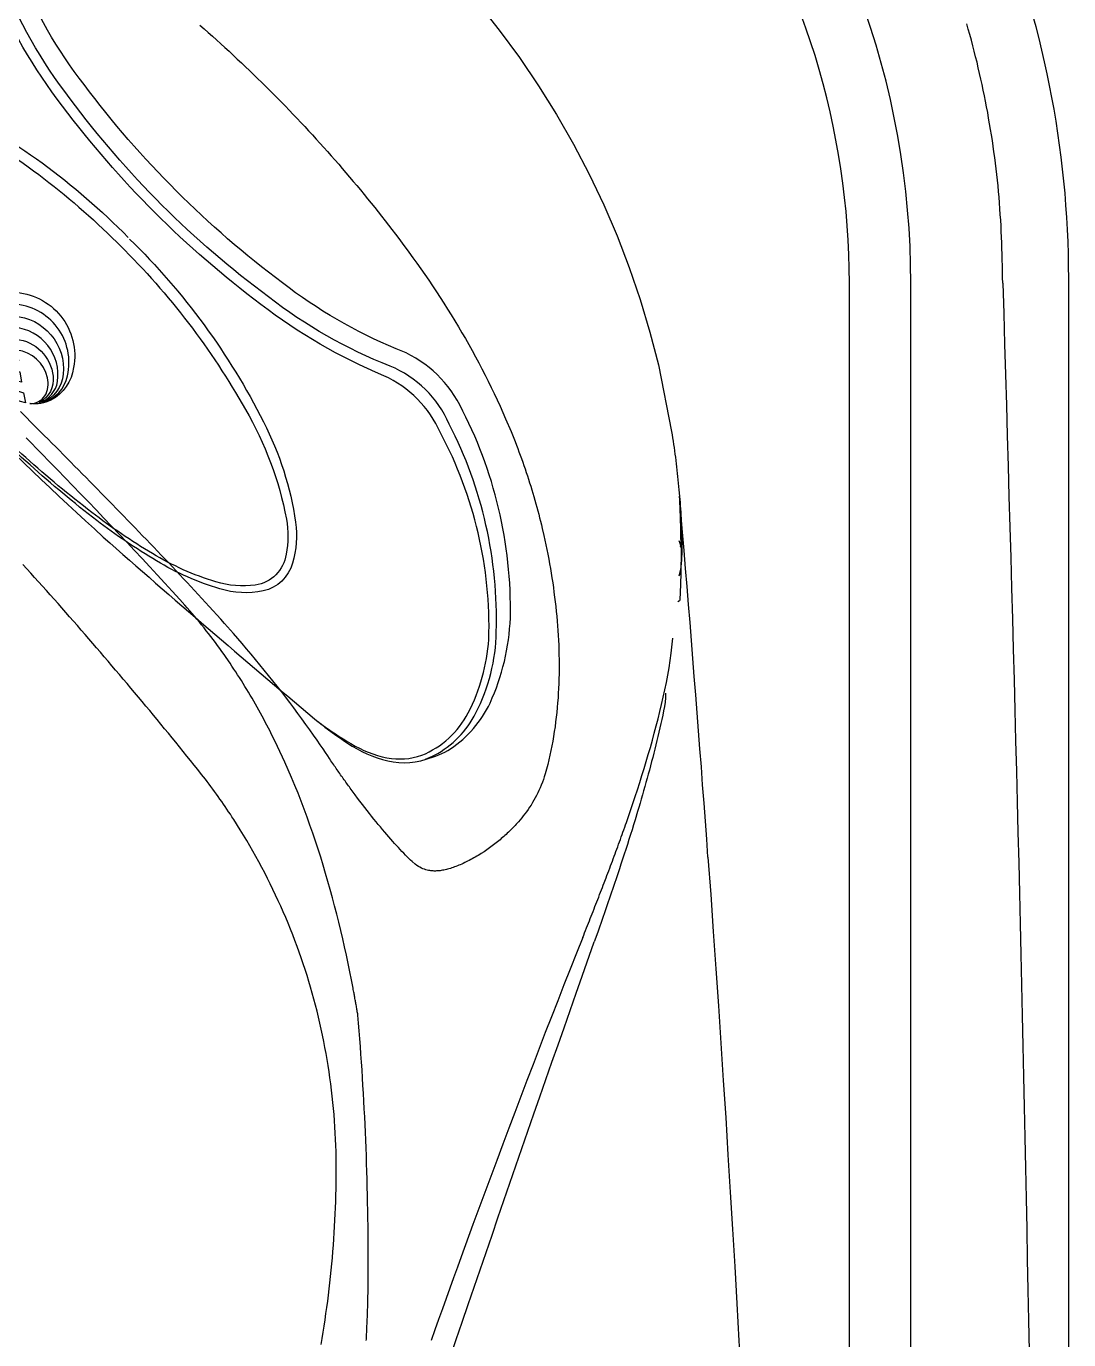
# Model space of a CAD drawing. Extents: x 941 to 1034, y 781 to 934.
# Drawn here: x 1021.77 to 1034.49, y 865.73 to 881.75 of the extents above; entities that cross this region are included whole.
import ezdxf

# ---------------------------------------------------------------- set-up
doc = ezdxf.new("R2010")
doc.units = 0
doc.header["$MEASUREMENT"] = 0
for name, color, linetype in [('1', 4, 'Continuous'), ('1_CYAN', 4, 'Continuous'), ('2', 2, 'Continuous')]:
    doc.layers.add(name, color=color, linetype=linetype)

# ---------------------------------------------------------------- blocks, each defined once
blk = doc.blocks.new('Pillow07')
at = {"layer": '1_CYAN', "color": 4, "linetype": 'Continuous'}
blk.add_lwpolyline([(-2.358, -0.87, -0.006603), (-5.745, -0.616, -0.021924), (-6.178, -0.554, -0.081502), (-6.683, -0.382, -0.155149), (-7.057, -0.002, -0.083013), (-7.178, 0.3, -0.136326), (-7.125, 1.034, -0.096778), (-6.565, 1.944, -0.127397), (-4.291, 3.344, -0.186872), (-3.258, 3.28, 0.065625), (-1.71, 2.868, 0.071435), (1.71, 2.868, 0.065625), (3.258, 3.28, -0.186872), (4.291, 3.344, -0.127397), (6.565, 1.944, -0.096778), (7.125, 1.034, -0.136326), (7.178, 0.3, -0.083013), (7.057, -0.002, -0.155149), (6.683, -0.382, -0.081502), (6.178, -0.554, -0.021924), (5.745, -0.616, -0.006603), (2.358, -0.87, -0.02343)], format="xyb", close=True, dxfattribs=at)
at = {"layer": '1_CYAN', "color": 3, "linetype": 'Continuous'}
for points in [[(-7.051, -0.007, -0.035917), (-7.097, 0.106, -0.150356), (-7.089, 0.827, -0.114334), (-6.565, 1.702, -0.12673), (-4.367, 3.088, -0.194366), (-3.357, 3.079, 0.069606), (-1.71, 2.626, 0.073636), (1.71, 2.626, 0.069606), (3.357, 3.079, -0.194366), (4.367, 3.088, -0.12673), (6.565, 1.702, -0.114334), (7.089, 0.827, -0.150356), (7.097, 0.106, -0.034443), (7.053, -0.003)], [(-5.745, -0.616, -0.03429), (-6.274, -0.516, -0.087533), (-6.708, -0.327, -0.132713), (-6.986, -0.006, -0.179167), (-7.021, 0.761, -0.10283), (-6.565, 1.573, -0.130003), (-4.366, 2.938, -0.182201), (-3.385, 2.942, 0.065189), (-1.71, 2.497, 0.071467), (1.71, 2.497, 0.065189), (3.385, 2.942, -0.182201), (4.366, 2.938, -0.130003), (6.565, 1.573, -0.10283), (7.021, 0.761, -0.179167), (6.986, -0.006, -0.132713), (6.708, -0.327, -0.087533), (6.274, -0.516, -0.03429), (5.745, -0.616)], [(-0.014, 1.929, 0.082097), (-2.745, 1.506, 0.081749), (-3.889, 0.917, 0.10997), (-4.213, 0.537, 0.288824), (-4.2, 0.045, 0.128848), (-3.81, -0.311, 0.064282), (-3.023, -0.615, 0.029904), (-2.157, -0.782, 0.020061), (-1.104, -0.879, 0.013811), (0, -0.907, 0.013811), (1.104, -0.879, 0.020061), (2.157, -0.782, 0.029904), (3.023, -0.615, 0.064282), (3.81, -0.311, 0.128848), (4.2, 0.045, 0.288824), (4.213, 0.537, 0.10997), (3.889, 0.917, 0.081749), (2.745, 1.506, 0.082097), (0.014, 1.929)], [(0.011, 1.79, 0.069931), (-2.482, 1.457, 0.085576), (-3.783, 0.864, 0.092534), (-4.083, 0.559, 0.328712), (-4.083, 0.027, 0.110973), (-3.715, -0.285, 0.062647), (-2.923, -0.588, 0.030211), (-2.047, -0.756, 0.019896), (-1.004, -0.852, 0.013777), (0, -0.878, 0.013777), (1.004, -0.852, 0.019896), (2.047, -0.756, 0.030211), (2.923, -0.588, 0.062647), (3.715, -0.285, 0.110973), (4.083, 0.027, 0.328712), (4.083, 0.559, 0.092534), (3.783, 0.864, 0.085576), (2.482, 1.457, 0.069931), (-0.011, 1.79)], [(-0.673, -0.235, -0.282153), (-0.657, 0.213, -0.468167), (0.424, 0.365), (0.53, 0.464, 0.460953), (-0.64, 0.337, 0.238725), (-0.726, -0.14, 0.137161), (-0.575, -0.35, 0.261069), (-0.572, -0.35, 0.46986), (-0.572, -0.349, -0.265453), (-0.636, -0.154, -0.195188), (-0.504, 0.022, -0.314105), (0, 0), (0.103, 0.084, 0.355977), (-0.538, 0.084, 0.328478), (-0.641, -0.257, -0.416518), (-0.642, -0.26, -0.387302), (-0.648, -0.259, -0.279485), (-0.621, 0.078, -0.429748), (0.212, 0.176), (0.318, 0.268, 0.422176), (-0.607, 0.19, 0.293997), (-0.668, -0.234, -0.469659), (-0.669, -0.236, -0.320928), (-0.673, -0.236)], [(-0.103, -0.081, 0.285107), (0.492, -0.111, 0.365107), (0.641, 0.3, -0.389885), (0.642, 0.303, -0.434748), (0.648, 0.302, -0.361319), (0.536, -0.156, -0.307672), (-0.212, -0.163), (-0.318, -0.239, 0.290786), (0.528, -0.239, 0.371252), (0.668, 0.272, -0.388988), (0.669, 0.275, -0.244043), (0.673, 0.274, -0.383995), (0.537, -0.307, -0.280367), (-0.424, -0.313), (-0.53, -0.383, 0.237756), (0.409, -0.447, 0.379998), (0.74, 0.108, 0.130298), (0.575, 0.42, 0.419454), (0.572, 0.419, 0.370938), (0.572, 0.418, -0.227085), (0.632, 0.16, -0.183703), (0.51, -0.012, -0.310404), (0, 0), (-0.106, -0.083)]]:
    blk.add_lwpolyline(points, format="xyb", dxfattribs=at)
blk = doc.blocks.new('ENVOY')
at = {"layer": '1', "color": 3, "linetype": 'Continuous'}
blk.add_line((91.184, 12.055), (91.184, 77.052), dxfattribs=at)
at = {"layer": '1', "color": 4}
blk.add_lwpolyline([(93.109, 77.107, 0.414214), (81.109, 89.107), (12, 89.107, 0.414214), (0, 77.107), (0, 12, 0.414214), (12, 0), (81.109, 0, 0.414214), (93.109, 12)], format="xyb", close=True, dxfattribs=at)
at = {"layer": '1', "color": 3, "linetype": 'Continuous'}
for points in [[(92.304, 77.049), (92.303, 77.119), (92.301, 77.189), (92.3, 77.259), (92.299, 77.331), (92.297, 77.401), (92.295, 77.471), (92.293, 77.54), (92.29, 77.61), (92.287, 77.679), (92.284, 77.749), (92.28, 77.818), (92.275, 77.888), (92.271, 77.957), (92.265, 78.027), (92.26, 78.096), (92.253, 78.165), (92.247, 78.234), (92.24, 78.304), (92.232, 78.373), (92.224, 78.442), (92.216, 78.511), (92.207, 78.58), (92.198, 78.649), (92.188, 78.718), (92.178, 78.787), (92.167, 78.856), (92.156, 78.924), (92.145, 78.993), (92.133, 79.062), (92.121, 79.13), (92.108, 79.199), (92.095, 79.267), (92.081, 79.335), (92.067, 79.403), (92.053, 79.471), (92.038, 79.539), (92.023, 79.607), (92.007, 79.675), (91.991, 79.743), (91.974, 79.811), (91.957, 79.878), (91.94, 79.945), (91.922, 80.013), (91.904, 80.08), (91.885, 80.147), (91.866, 80.214)], [(91.184, 77.052), (91.181, 77.275), (91.174, 77.496), (91.162, 77.718), (91.145, 77.94), (91.122, 78.166), (91.095, 78.393), (91.062, 78.618), (91.024, 78.843), (90.981, 79.067), (90.934, 79.289), (90.881, 79.511), (90.823, 79.731), (90.76, 79.95), (90.693, 80.168), (90.62, 80.383)], [(90.434, 77.054), (90.433, 77.227), (90.428, 77.4), (90.421, 77.574), (90.409, 77.747), (90.394, 77.921), (90.376, 78.095), (90.355, 78.269), (90.33, 78.443), (90.302, 78.617), (90.271, 78.791), (90.236, 78.965), (90.199, 79.138), (90.158, 79.311), (90.114, 79.482), (90.066, 79.654), (90.016, 79.824), (89.962, 79.993), (89.904, 80.161), (89.844, 80.328)], [(82.512, 80.197), (82.564, 80.152), (82.615, 80.107), (82.666, 80.061), (82.717, 80.015), (82.768, 79.969), (82.819, 79.923), (82.869, 79.877), (82.92, 79.83), (82.97, 79.783), (83.02, 79.736), (83.07, 79.689), (83.119, 79.642), (83.168, 79.594), (83.218, 79.546), (83.267, 79.498), (83.315, 79.45), (83.364, 79.402), (83.412, 79.353), (83.461, 79.304), (83.509, 79.255), (83.556, 79.206), (83.604, 79.157), (83.652, 79.107), (83.699, 79.058), (83.746, 79.008), (83.793, 78.958), (83.839, 78.908), (83.886, 78.857), (83.932, 78.806), (83.978, 78.756), (84.024, 78.705), (84.07, 78.654), (84.115, 78.602), (84.161, 78.551), (84.206, 78.499), (84.25, 78.447), (84.295, 78.395), (84.34, 78.343), (84.384, 78.29), (84.428, 78.238), (84.472, 78.185), (84.515, 78.132), (84.559, 78.079), (84.602, 78.026), (84.645, 77.972), (84.687, 77.918), (84.73, 77.865), (84.772, 77.81), (84.814, 77.756), (84.856, 77.702), (84.897, 77.647), (84.939, 77.593), (84.98, 77.538), (85.061, 77.427)], [(80.522, 75.285), (80.327, 75.482)], [(82.489, 71.115), (82.445, 71.169), (82.4, 71.225), (82.355, 71.28), (82.31, 71.336), (82.265, 71.391), (82.219, 71.447), (82.174, 71.502), (82.129, 71.558), (82.083, 71.613), (82.038, 71.668), (81.992, 71.724), (81.946, 71.779), (81.901, 71.834), (81.855, 71.889), (81.809, 71.944), (81.763, 71.999), (81.717, 72.054), (81.671, 72.109), (81.625, 72.164), (81.579, 72.218), (81.532, 72.273), (81.486, 72.328), (81.44, 72.382), (81.393, 72.437), (81.347, 72.491), (81.3, 72.546), (81.254, 72.6), (81.207, 72.654), (81.16, 72.709), (81.113, 72.763), (81.067, 72.817), (81.02, 72.871), (80.973, 72.925), (80.925, 72.978), (80.878, 73.032), (80.831, 73.086), (80.784, 73.139), (80.736, 73.193), (80.689, 73.246), (80.641, 73.299), (80.593, 73.353), (80.546, 73.406), (80.498, 73.459), (80.45, 73.512), (80.402, 73.565), (80.353, 73.617)], [(85.061, 77.427), (85.11, 77.359), (85.159, 77.291), (85.208, 77.222), (85.256, 77.153), (85.304, 77.084), (85.351, 77.014), (85.397, 76.944), (85.444, 76.874), (85.489, 76.803), (85.534, 76.732), (85.579, 76.661), (85.623, 76.589), (85.666, 76.517), (85.709, 76.444), (85.751, 76.372), (85.793, 76.299), (85.834, 76.225), (85.874, 76.151), (85.914, 76.077), (85.953, 76.003), (85.992, 75.928), (86.03, 75.853), (86.067, 75.777), (86.104, 75.701), (86.139, 75.625), (86.174, 75.549), (86.209, 75.472), (86.242, 75.395), (86.308, 75.24)], [(90.434, 56.246), (90.434, 57.286), (90.434, 58.327), (90.434, 59.367), (90.434, 60.408), (90.434, 61.448), (90.434, 62.488), (90.434, 63.529), (90.434, 64.569), (90.434, 65.609), (90.434, 66.65), (90.434, 67.69), (90.434, 68.731), (90.434, 69.771), (90.434, 70.811), (90.434, 71.852), (90.434, 72.892), (90.434, 73.933), (90.434, 74.973), (90.434, 77.054)], [(92.304, 77.049), (92.316, 76.677), (92.327, 76.305), (92.338, 75.933), (92.349, 75.561), (92.36, 75.188), (92.37, 74.816), (92.381, 74.444), (92.392, 74.072), (92.402, 73.7), (92.412, 73.327), (92.422, 72.955), (92.432, 72.583), (92.442, 72.211), (92.452, 71.838), (92.462, 71.466), (92.471, 71.094), (92.48, 70.722), (92.49, 70.35), (92.499, 69.977), (92.508, 69.605), (92.516, 69.233), (92.525, 68.861), (92.534, 68.488), (92.542, 68.116), (92.55, 67.744), (92.558, 67.372), (92.566, 67), (92.574, 66.627), (92.582, 66.255), (92.59, 65.883), (92.597, 65.511), (92.604, 65.138), (92.612, 64.766), (92.619, 64.394), (92.626, 64.022)], [(82.815, 72.896), (82.768, 72.949), (82.721, 73.001), (82.674, 73.052), (82.628, 73.103), (82.583, 73.152), (82.538, 73.202), (82.493, 73.25), (82.449, 73.298), (82.404, 73.347), (82.359, 73.395), (82.314, 73.443), (82.269, 73.491), (82.224, 73.539), (82.179, 73.587), (82.133, 73.635), (82.088, 73.683), (82.043, 73.73), (81.997, 73.778), (81.952, 73.826), (81.906, 73.873), (81.861, 73.921), (81.815, 73.968), (81.769, 74.016), (81.724, 74.063), (81.678, 74.11), (81.632, 74.158), (81.586, 74.205), (81.54, 74.252), (81.494, 74.299), (81.448, 74.347), (81.402, 74.394), (81.356, 74.441), (81.31, 74.488), (81.264, 74.535), (81.218, 74.582), (81.171, 74.629), (81.125, 74.676), (81.079, 74.723), (81.033, 74.77), (80.986, 74.817), (80.94, 74.864), (80.894, 74.911), (80.847, 74.958), (80.801, 75.005), (80.755, 75.051), (80.708, 75.098), (80.662, 75.145), (80.615, 75.192), (80.522, 75.285)], [(86.308, 75.24), (86.324, 75.199), (86.341, 75.157), (86.357, 75.116), (86.373, 75.074), (86.389, 75.033), (86.404, 74.991), (86.42, 74.95), (86.435, 74.908), (86.45, 74.866), (86.465, 74.824), (86.479, 74.782), (86.493, 74.74), (86.507, 74.698), (86.521, 74.656), (86.535, 74.614), (86.548, 74.571), (86.561, 74.529), (86.574, 74.486), (86.587, 74.444), (86.599, 74.401), (86.611, 74.358), (86.623, 74.315), (86.634, 74.273), (86.646, 74.23), (86.657, 74.187), (86.668, 74.144), (86.678, 74.101), (86.689, 74.057), (86.708, 73.971)], [(88.266, 75.24), (88.273, 75.2), (88.279, 75.161), (88.285, 75.122), (88.29, 75.082), (88.296, 75.043), (88.301, 75.004), (88.307, 74.964), (88.312, 74.925), (88.317, 74.885), (88.322, 74.846), (88.327, 74.806), (88.331, 74.767), (88.336, 74.727), (88.34, 74.688), (88.344, 74.648), (88.348, 74.608), (88.352, 74.569), (88.356, 74.529), (88.363, 74.45)], [(88.363, 74.45), (88.363, 74.442), (88.364, 74.435), (88.364, 74.427), (88.364, 74.42), (88.365, 74.413), (88.365, 74.405), (88.366, 74.398), (88.366, 74.39), (88.366, 74.383), (88.367, 74.376), (88.367, 74.368), (88.367, 74.361), (88.368, 74.354), (88.368, 74.346), (88.368, 74.339), (88.369, 74.331), (88.369, 74.324), (88.369, 74.317), (88.37, 74.309), (88.37, 74.302), (88.37, 74.295), (88.371, 74.287), (88.371, 74.28), (88.371, 74.272), (88.372, 74.265), (88.372, 74.258), (88.372, 74.25), (88.372, 74.243), (88.373, 74.236), (88.373, 74.228), (88.373, 74.221), (88.374, 74.213), (88.374, 74.206), (88.374, 74.199), (88.374, 74.191), (88.375, 74.184), (88.375, 74.177), (88.375, 74.169), (88.375, 74.162), (88.375, 74.154), (88.376, 74.147), (88.376, 74.14), (88.376, 74.132), (88.376, 74.125), (88.377, 74.118), (88.377, 74.11), (88.377, 74.103), (88.377, 74.095), (88.377, 74.088), (88.378, 74.081), (88.378, 74.073), (88.378, 74.066), (88.378, 74.059), (88.378, 74.051), (88.378, 74.044), (88.379, 74.036), (88.379, 74.029), (88.379, 74.022), (88.379, 74.014), (88.379, 74.007), (88.379, 74), (88.379, 73.992), (88.38, 73.985), (88.38, 73.977), (88.38, 73.97), (88.38, 73.963), (88.38, 73.955), (88.38, 73.948), (88.38, 73.94), (88.38, 73.933), (88.38, 73.926), (88.381, 73.918), (88.381, 73.911), (88.381, 73.904), (88.381, 73.896), (88.381, 73.889), (88.381, 73.881), (88.381, 73.874), (88.381, 73.867), (88.381, 73.859), (88.381, 73.852), (88.381, 73.845), (88.381, 73.837), (88.381, 73.83), (88.381, 73.822), (88.381, 73.815), (88.381, 73.808), (88.381, 73.8), (88.381, 73.793), (88.381, 73.786), (88.381, 73.778), (88.381, 73.771), (88.381, 73.763), (88.381, 73.756), (88.381, 73.749), (88.381, 73.741), (88.381, 73.734), (88.381, 73.726), (88.381, 73.719), (88.381, 73.712), (88.381, 73.704), (88.381, 73.697), (88.381, 73.69), (88.381, 73.682), (88.381, 73.675), (88.381, 73.667), (88.381, 73.66), (88.381, 73.653), (88.381, 73.645), (88.381, 73.638), (88.38, 73.631), (88.38, 73.623), (88.38, 73.616), (88.38, 73.608), (88.38, 73.601), (88.38, 73.594), (88.38, 73.586), (88.38, 73.579), (88.38, 73.572), (88.379, 73.564), (88.379, 73.557), (88.379, 73.549), (88.379, 73.542), (88.379, 73.535), (88.379, 73.527), (88.379, 73.52), (88.378, 73.513), (88.378, 73.505), (88.378, 73.498), (88.378, 73.49), (88.378, 73.483), (88.378, 73.476), (88.377, 73.468), (88.377, 73.461), (88.377, 73.454), (88.377, 73.446), (88.376, 73.439), (88.376, 73.431), (88.376, 73.424), (88.376, 73.417), (88.376, 73.409), (88.375, 73.402), (88.375, 73.395), (88.375, 73.387), (88.375, 73.38), (88.374, 73.372), (88.374, 73.365), (88.374, 73.358), (88.374, 73.35), (88.373, 73.343), (88.373, 73.336), (88.373, 73.328), (88.372, 73.321), (88.372, 73.314), (88.372, 73.306), (88.372, 73.299), (88.371, 73.291), (88.371, 73.284), (88.371, 73.277), (88.37, 73.269), (88.37, 73.262), (88.37, 73.255), (88.369, 73.247), (88.369, 73.24), (88.369, 73.233), (88.368, 73.225), (88.368, 73.218), (88.368, 73.21), (88.367, 73.203), (88.367, 73.196), (88.366, 73.188), (88.366, 73.181), (88.364, 73.174), (88.342, 73.16)], [(88.363, 74.45), (88.366, 74.411), (88.369, 74.372), (88.372, 74.333), (88.375, 74.294), (88.377, 74.255), (88.379, 74.216), (88.381, 74.177), (88.383, 74.138), (88.385, 74.099), (88.386, 74.06), (88.387, 74.021), (88.388, 73.981), (88.389, 73.942), (88.39, 73.903), (88.39, 73.864), (88.39, 73.825), (88.39, 73.786), (88.39, 73.747), (88.388, 73.708), (88.386, 73.669), (88.383, 73.63), (88.379, 73.591), (88.373, 73.553), (88.355, 73.475)], [(88.375, 73.832), (88.381, 73.857), (88.381, 73.881), (88.381, 73.906), (88.38, 73.931), (88.38, 73.956), (88.38, 73.98), (88.379, 74.005), (88.379, 74.03), (88.378, 74.054), (88.378, 74.079), (88.377, 74.104), (88.376, 74.129), (88.376, 74.153), (88.375, 74.178), (88.374, 74.203), (88.373, 74.228), (88.372, 74.252), (88.371, 74.277), (88.37, 74.302), (88.369, 74.326), (88.368, 74.351), (88.367, 74.376), (88.366, 74.4), (88.363, 74.45)], [(86.708, 73.971), (86.721, 73.913), (86.733, 73.856), (86.745, 73.798), (86.757, 73.741), (86.767, 73.683), (86.778, 73.625), (86.788, 73.568), (86.798, 73.51), (86.807, 73.452), (86.816, 73.394), (86.824, 73.335), (86.832, 73.277), (86.84, 73.219), (86.847, 73.161), (86.854, 73.102), (86.86, 73.044), (86.865, 72.985), (86.87, 72.927), (86.875, 72.868), (86.879, 72.81), (86.883, 72.751), (86.886, 72.692), (86.889, 72.634), (86.891, 72.575), (86.892, 72.516), (86.893, 72.457), (86.894, 72.399), (86.894, 72.34), (86.893, 72.281), (86.892, 72.222), (86.89, 72.164), (86.887, 72.105), (86.884, 72.046), (86.881, 71.988), (86.876, 71.929), (86.871, 71.87), (86.866, 71.812), (86.859, 71.753), (86.852, 71.695), (86.845, 71.637), (86.836, 71.578), (86.827, 71.52), (86.817, 71.462), (86.806, 71.405), (86.794, 71.347), (86.782, 71.29), (86.769, 71.232), (86.755, 71.175), (86.724, 71.062)], [(88.378, 73.492), (88.379, 73.509), (88.38, 73.525), (88.381, 73.542), (88.381, 73.558), (88.382, 73.575), (88.383, 73.591), (88.383, 73.608), (88.384, 73.624), (88.384, 73.641), (88.385, 73.657), (88.385, 73.674), (88.386, 73.69), (88.386, 73.707), (88.386, 73.723), (88.387, 73.74), (88.387, 73.756), (88.386, 73.773), (88.386, 73.789), (88.385, 73.806), (88.383, 73.822), (88.38, 73.839), (88.376, 73.855), (88.372, 73.872), (88.359, 73.905)], [(84.347, 70.888), (84.337, 70.903), (84.326, 70.917), (84.315, 70.932), (84.305, 70.946), (84.294, 70.961), (84.284, 70.976), (84.273, 70.991), (84.262, 71.006), (84.252, 71.021), (84.241, 71.036), (84.23, 71.051), (84.22, 71.066), (84.209, 71.081), (84.198, 71.096), (84.188, 71.112), (84.177, 71.127), (84.166, 71.142), (84.156, 71.158), (84.145, 71.174), (84.134, 71.189), (84.124, 71.205), (84.111, 71.223), (84.094, 71.249), (84.072, 71.282), (84.046, 71.321), (84.015, 71.367), (83.98, 71.418), (83.942, 71.474), (83.9, 71.534), (83.854, 71.598), (83.807, 71.665), (83.758, 71.733), (83.709, 71.8), (83.659, 71.867), (83.609, 71.934), (83.558, 72), (83.507, 72.066), (83.456, 72.132), (83.404, 72.198), (83.351, 72.264), (83.298, 72.329), (83.245, 72.394), (83.191, 72.459), (83.137, 72.524), (83.083, 72.588), (83.029, 72.651), (82.975, 72.713), (82.922, 72.775), (82.815, 72.896)], [(87.736, 70.53), (87.765, 70.614), (87.794, 70.699), (87.822, 70.784), (87.85, 70.869), (87.877, 70.955), (87.904, 71.041), (87.931, 71.126), (87.957, 71.213), (87.982, 71.299), (88.007, 71.385), (88.032, 71.472), (88.055, 71.559), (88.079, 71.647), (88.101, 71.734), (88.123, 71.822), (88.144, 71.91), (88.164, 71.998), (88.184, 72.087), (88.202, 72.176), (88.219, 72.265), (88.235, 72.355), (88.249, 72.445), (88.262, 72.536), (88.282, 72.718)], [(88.192, 72.045), (88.192, 71.99), (88.187, 71.936), (88.18, 71.883), (88.169, 71.831), (88.158, 71.779), (88.147, 71.727), (88.136, 71.675), (88.124, 71.623), (88.112, 71.572), (88.1, 71.52), (88.087, 71.468), (88.075, 71.417), (88.062, 71.365), (88.049, 71.314), (88.036, 71.263), (88.023, 71.212), (88.009, 71.161), (87.996, 71.109), (87.982, 71.058), (87.968, 71.008), (87.954, 70.957), (87.94, 70.906), (87.925, 70.855), (87.911, 70.805), (87.896, 70.754), (87.882, 70.703), (87.867, 70.653), (87.852, 70.603), (87.821, 70.502)], [(82.926, 70.506), (82.905, 70.537), (82.885, 70.569), (82.864, 70.6), (82.843, 70.631), (82.822, 70.662), (82.801, 70.693), (82.78, 70.724), (82.758, 70.755), (82.736, 70.785), (82.715, 70.816), (82.693, 70.846), (82.671, 70.877), (82.648, 70.907), (82.626, 70.937), (82.603, 70.967), (82.581, 70.997), (82.558, 71.027), (82.535, 71.056), (82.489, 71.115)], [(86.724, 71.062), (86.713, 71.027), (86.702, 70.993), (86.69, 70.959), (86.677, 70.926), (86.663, 70.893), (86.649, 70.861), (86.634, 70.83), (86.619, 70.799), (86.603, 70.769), (86.586, 70.74), (86.569, 70.711), (86.552, 70.682), (86.534, 70.655), (86.515, 70.628), (86.496, 70.601), (86.477, 70.575), (86.458, 70.55), (86.438, 70.525), (86.398, 70.478)], [(85.101, 69.992), (85.082, 70.011), (85.062, 70.03), (85.041, 70.05), (85.021, 70.071), (85, 70.093), (84.978, 70.116), (84.956, 70.139), (84.934, 70.163), (84.911, 70.188), (84.888, 70.213), (84.865, 70.239), (84.841, 70.266), (84.816, 70.294), (84.792, 70.323), (84.767, 70.352), (84.741, 70.383), (84.715, 70.414), (84.689, 70.445), (84.663, 70.478), (84.636, 70.511), (84.608, 70.545), (84.581, 70.58), (84.553, 70.616), (84.524, 70.652), (84.496, 70.69), (84.466, 70.728), (84.437, 70.767), (84.407, 70.807), (84.347, 70.888)], [(83.991, 64.1), (84.004, 64.175), (84.017, 64.251), (84.029, 64.326), (84.04, 64.401), (84.051, 64.477), (84.062, 64.552), (84.072, 64.628), (84.082, 64.704), (84.091, 64.779), (84.1, 64.855), (84.108, 64.931), (84.116, 65.007), (84.123, 65.083), (84.13, 65.159), (84.136, 65.235), (84.142, 65.311), (84.147, 65.388), (84.152, 65.464), (84.157, 65.54), (84.161, 65.616), (84.164, 65.693), (84.167, 65.769), (84.17, 65.845), (84.172, 65.922), (84.174, 65.998), (84.175, 66.074), (84.176, 66.151), (84.176, 66.227), (84.176, 66.304), (84.175, 66.379), (84.174, 66.455), (84.171, 66.53), (84.169, 66.605), (84.165, 66.68), (84.161, 66.755), (84.156, 66.83), (84.15, 66.905), (84.144, 66.98), (84.136, 67.055), (84.128, 67.13), (84.12, 67.205), (84.11, 67.28), (84.1, 67.354), (84.09, 67.429), (84.078, 67.503), (84.066, 67.577), (84.053, 67.652), (84.039, 67.726), (84.025, 67.799), (84.01, 67.873), (83.994, 67.947), (83.977, 68.02), (83.96, 68.094), (83.942, 68.167), (83.923, 68.24), (83.904, 68.313), (83.884, 68.385), (83.863, 68.458), (83.842, 68.53), (83.82, 68.602), (83.797, 68.674), (83.773, 68.745), (83.749, 68.816), (83.724, 68.887), (83.699, 68.958), (83.672, 69.029), (83.645, 69.099), (83.618, 69.169), (83.589, 69.239), (83.56, 69.309), (83.53, 69.378), (83.5, 69.447), (83.469, 69.515), (83.437, 69.584), (83.405, 69.652), (83.372, 69.72), (83.338, 69.787), (83.304, 69.854), (83.269, 69.921), (83.233, 69.987), (83.197, 70.054), (83.16, 70.119), (83.123, 70.185), (83.085, 70.25), (83.046, 70.314), (83.006, 70.379), (82.926, 70.506)], [(87.467, 69.793), (87.478, 69.822), (87.489, 69.851), (87.5, 69.881), (87.511, 69.91), (87.522, 69.939), (87.533, 69.969), (87.544, 69.998), (87.555, 70.027), (87.566, 70.057), (87.577, 70.086), (87.588, 70.115), (87.599, 70.145), (87.61, 70.174), (87.62, 70.204), (87.631, 70.233), (87.642, 70.263), (87.652, 70.292), (87.663, 70.322), (87.673, 70.352), (87.684, 70.381), (87.694, 70.411), (87.705, 70.441), (87.715, 70.47), (87.736, 70.53)], [(86.398, 70.478), (86.385, 70.463), (86.371, 70.448), (86.358, 70.433), (86.344, 70.418), (86.331, 70.404), (86.317, 70.39), (86.303, 70.377), (86.29, 70.363), (86.276, 70.35), (86.262, 70.337), (86.248, 70.324), (86.234, 70.311), (86.219, 70.298), (86.204, 70.285), (86.189, 70.272), (86.174, 70.259), (86.159, 70.246), (86.143, 70.234), (86.128, 70.221), (86.112, 70.209), (86.096, 70.196), (86.079, 70.184), (86.063, 70.172), (86.046, 70.16), (86.03, 70.148), (86.013, 70.136), (85.996, 70.125), (85.979, 70.113), (85.944, 70.091)], [(87.821, 70.502), (87.803, 70.442), (87.784, 70.381), (87.765, 70.321), (87.746, 70.261), (87.727, 70.201), (87.708, 70.141), (87.689, 70.081), (87.669, 70.022), (87.649, 69.962), (87.63, 69.902), (87.61, 69.843), (87.59, 69.783), (87.57, 69.724), (87.55, 69.664), (87.529, 69.605), (87.509, 69.546), (87.489, 69.487), (87.468, 69.427), (87.448, 69.368), (87.427, 69.309), (87.406, 69.25), (87.386, 69.191), (87.365, 69.132), (87.323, 69.014)], [(85.944, 70.091), (85.926, 70.08), (85.908, 70.068), (85.889, 70.057), (85.871, 70.047), (85.853, 70.036), (85.834, 70.026), (85.816, 70.016), (85.797, 70.006), (85.779, 69.997), (85.761, 69.988), (85.743, 69.979), (85.725, 69.97), (85.707, 69.962), (85.689, 69.954), (85.671, 69.947), (85.654, 69.94), (85.636, 69.933), (85.619, 69.926), (85.602, 69.92), (85.584, 69.914), (85.568, 69.909), (85.551, 69.904), (85.535, 69.9), (85.519, 69.896), (85.503, 69.892), (85.487, 69.889), (85.472, 69.886), (85.457, 69.883), (85.442, 69.881), (85.427, 69.88), (85.413, 69.879), (85.399, 69.878), (85.385, 69.877), (85.371, 69.877), (85.357, 69.878), (85.344, 69.879), (85.33, 69.88), (85.316, 69.882), (85.301, 69.885), (85.285, 69.888), (85.268, 69.893), (85.251, 69.898), (85.233, 69.905), (85.215, 69.913), (85.197, 69.922), (85.178, 69.933), (85.159, 69.945), (85.14, 69.959), (85.101, 69.992)], [(87.182, 69.066), (87.194, 69.095), (87.205, 69.124), (87.217, 69.153), (87.229, 69.182), (87.24, 69.211), (87.251, 69.24), (87.263, 69.269), (87.274, 69.298), (87.286, 69.327), (87.297, 69.356), (87.309, 69.385), (87.32, 69.414), (87.332, 69.443), (87.343, 69.472), (87.354, 69.501), (87.366, 69.53), (87.377, 69.559), (87.388, 69.589), (87.4, 69.618), (87.411, 69.647), (87.422, 69.676), (87.433, 69.705), (87.445, 69.734), (87.467, 69.793)], [(87.182, 69.066), (87.106, 68.873), (87.029, 68.68), (86.953, 68.487), (86.877, 68.293), (86.802, 68.099), (86.726, 67.905), (86.651, 67.711), (86.576, 67.517), (86.502, 67.323), (86.428, 67.128), (86.354, 66.933), (86.28, 66.738), (86.206, 66.543), (86.133, 66.347), (86.06, 66.152), (85.988, 65.956), (85.915, 65.76), (85.843, 65.564), (85.7, 65.171)], [(85.568, 63.95), (85.64, 64.162), (85.713, 64.375), (85.785, 64.587), (85.858, 64.799), (85.93, 65.011), (86.003, 65.223), (86.076, 65.434), (86.149, 65.646), (86.221, 65.858), (86.294, 66.069), (86.367, 66.28), (86.441, 66.491), (86.514, 66.702), (86.587, 66.913), (86.66, 67.124), (86.734, 67.334), (86.807, 67.545), (86.881, 67.755), (86.954, 67.965), (87.028, 68.175), (87.102, 68.385), (87.176, 68.595), (87.323, 69.014)], [(85.7, 65.171), (85.654, 65.043), (85.608, 64.916), (85.562, 64.789), (85.516, 64.662), (85.471, 64.534), (85.425, 64.406), (85.38, 64.279), (85.335, 64.151)]]:
    blk.add_lwpolyline(points, dxfattribs=at)
at = {"layer": '1', "color": 2, "linetype": 'Continuous'}
for points in [[(85.906, 80.459), (86.164, 80.134), (86.41, 79.8), (86.643, 79.457), (86.862, 79.105), (87.068, 78.746), (87.26, 78.379), (87.438, 78.005), (87.601, 77.625), (87.749, 77.239), (87.883, 76.848), (88.002, 76.452), (88.105, 76.051), (88.266, 75.24)], [(82.269, 73.189), (82.177, 73.289), (82.085, 73.389), (81.993, 73.489), (81.901, 73.589), (81.808, 73.689), (81.715, 73.788), (81.622, 73.887), (81.529, 73.986), (81.435, 74.085), (81.341, 74.183), (81.248, 74.282), (81.154, 74.38), (81.059, 74.478), (80.965, 74.576), (80.871, 74.674), (80.776, 74.772), (80.681, 74.869), (80.586, 74.967), (80.396, 75.161)], [(88.71, 70.046), (88.694, 70.266), (88.678, 70.486), (88.662, 70.706), (88.645, 70.927), (88.629, 71.147), (88.612, 71.367), (88.595, 71.588), (88.578, 71.808), (88.561, 72.028), (88.543, 72.248), (88.526, 72.469), (88.508, 72.689), (88.491, 72.909), (88.473, 73.129), (88.455, 73.349), (88.437, 73.569), (88.419, 73.789), (88.4, 74.01), (88.363, 74.45)], [(82.834, 72.48), (82.808, 72.517), (82.782, 72.554), (82.755, 72.591), (82.729, 72.628), (82.702, 72.664), (82.675, 72.7), (82.647, 72.737), (82.62, 72.773), (82.592, 72.808), (82.564, 72.844), (82.535, 72.879), (82.507, 72.914), (82.478, 72.949), (82.449, 72.984), (82.419, 73.019), (82.39, 73.053), (82.36, 73.088), (82.33, 73.122), (82.269, 73.189)], [(83.461, 71.394), (83.443, 71.432), (83.425, 71.469), (83.407, 71.507), (83.388, 71.544), (83.369, 71.582), (83.35, 71.619), (83.331, 71.656), (83.311, 71.693), (83.292, 71.73), (83.272, 71.767), (83.252, 71.803), (83.232, 71.84), (83.211, 71.877), (83.191, 71.913), (83.17, 71.949), (83.149, 71.986), (83.128, 72.022), (83.106, 72.058), (83.085, 72.093), (83.063, 72.129), (83.041, 72.165), (83.019, 72.2), (82.996, 72.236), (82.974, 72.271), (82.951, 72.306), (82.928, 72.341), (82.905, 72.376), (82.882, 72.411), (82.834, 72.48)], [(84.382, 68.447), (84.362, 68.548), (84.342, 68.649), (84.322, 68.749), (84.3, 68.85), (84.278, 68.951), (84.255, 69.051), (84.232, 69.151), (84.208, 69.251), (84.183, 69.351), (84.157, 69.451), (84.131, 69.551), (84.103, 69.65), (84.075, 69.749), (84.047, 69.848), (84.017, 69.947), (83.987, 70.046), (83.955, 70.144), (83.923, 70.242), (83.89, 70.34), (83.856, 70.438), (83.821, 70.535), (83.785, 70.632), (83.748, 70.729), (83.71, 70.825), (83.672, 70.921), (83.632, 71.016), (83.591, 71.112), (83.549, 71.206), (83.461, 71.394)], [(88.71, 70.046), (88.743, 69.592), (88.775, 69.138), (88.806, 68.684), (88.837, 68.231), (88.867, 67.777), (88.897, 67.323), (88.926, 66.869), (88.954, 66.415), (88.982, 65.961), (89.01, 65.507), (89.036, 65.053), (89.063, 64.599), (89.088, 64.145), (89.113, 63.69), (89.137, 63.236), (89.161, 62.782), (89.185, 62.328), (89.207, 61.873), (89.251, 60.964)]]:
    blk.add_lwpolyline(points, dxfattribs=at)
for points in [[(84.441, 68.117, 0.000033), (84.441, 68.119, 0.00039), (84.436, 68.147, 0.000381), (84.431, 68.174, 0.000358), (84.427, 68.201, 0.000399), (84.422, 68.228, 0.000482), (84.417, 68.257, 0.000366), (84.412, 68.283, 0.000121), (84.408, 68.307, 0.000526), (84.402, 68.338, 0.000918), (84.393, 68.385, 0.00045), (84.382, 68.447, 0.000238)], [(84.543, 64.148, 0.000959), (84.546, 64.215, 0.000957), (84.549, 64.282, 0.000951), (84.552, 64.349, 0.000959), (84.555, 64.415, 0.000979), (84.557, 64.482, 0.000951), (84.56, 64.549, 0.000888), (84.561, 64.616, 0.00098), (84.563, 64.683, 0.001168), (84.565, 64.752, 0.000886), (84.566, 64.817, 0.000303), (84.567, 64.876, 0.001251), (84.567, 64.951, 0.002151), (84.567, 65.068, 0.021044), (84.441, 68.117, 0.000556)]]:
    blk.add_lwpolyline(points, format="xyb", dxfattribs=at)
at = {"layer": '2', "linetype": 'Continuous', "xscale": -1, "rotation": 314.9999999999954}
blk.add_blockref('Pillow07', (80.283, 76.233), dxfattribs=at)

msp = doc.modelspace()

# ---------------------------------------------------------------- block references
at = {"layer": '1'}
msp.add_blockref('ENVOY', (941.378, 801.568), dxfattribs=at)

doc.saveas('drawing.dxf')
